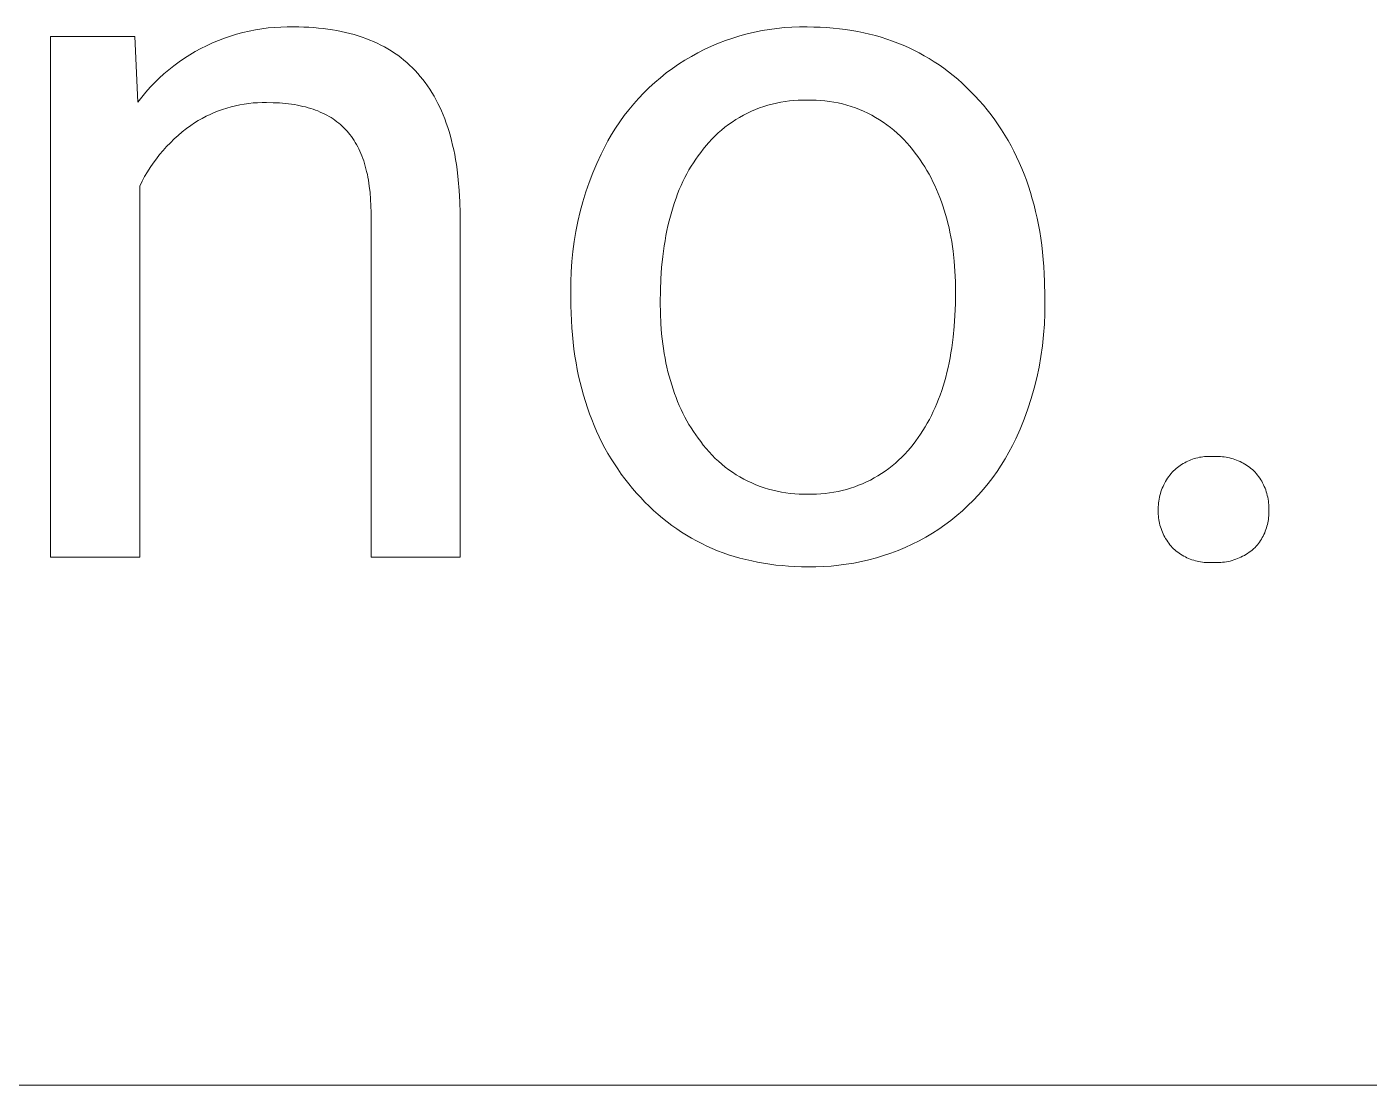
# Model space of a CAD drawing. Header units: millimetres. Extents: x -2542 to 6192, y -257 to 5845.
# Drawn here: x 3835.1 to 3993.5, y 231.7 to 356.6 of the extents above; entities that cross this region are included whole.
import ezdxf

# ---------------------------------------------------------------- set-up
doc = ezdxf.new("R2010")
doc.units = ezdxf.units.MM
doc.header["$MEASUREMENT"] = 0
doc.layers.add('Domyślny', color=7, linetype='Continuous', true_color=0x000000)

msp = doc.modelspace()

# ---------------------------------------------------------------- linework, layer by layer
at = {"layer": 'Domyślny', "color": 18, "lineweight": 15, "true_color": 0x000000}
for p, q in [((3864.3, 356.51), (3865.06, 356.55)), ((3865.06, 356.55), (3865.82, 356.57)), ((3865.82, 356.57), (3866.58, 356.57)), ((3866.58, 356.57), (3867.18, 356.56)), ((3867.18, 356.56), (3867.78, 356.54)), ((3867.78, 356.54), (3868.36, 356.52)), ((3924.51, 356.48), (3925.4, 356.54)), ((3925.4, 356.54), (3926.29, 356.56)), ((3926.29, 356.56), (3927.18, 356.56)), ((3927.18, 356.56), (3927.96, 356.55)), ((3927.96, 356.55), (3928.73, 356.53)), ((3837.87, 293.98), (3837.87, 355.43)), ((3837.87, 355.43), (3847.82, 355.43)), ((3847.82, 355.43), (3848.17, 347.7)), ((3856.99, 354.67), (3857.69, 354.97)), ((3857.69, 354.97), (3858.39, 355.24)), ((3858.39, 355.24), (3859.11, 355.48)), ((3859.11, 355.48), (3859.84, 355.7)), ((3859.84, 355.7), (3860.57, 355.9)), ((3860.57, 355.9), (3861.31, 356.07)), ((3861.31, 356.07), (3862.05, 356.22)), ((3862.05, 356.22), (3862.8, 356.34)), ((3862.8, 356.34), (3863.55, 356.44)), ((3863.55, 356.44), (3864.3, 356.51)), ((3868.36, 356.52), (3868.94, 356.48)), ((3868.94, 356.48), (3869.5, 356.43)), ((3869.5, 356.43), (3870.06, 356.37)), ((3870.06, 356.37), (3870.61, 356.3)), ((3870.61, 356.3), (3871.15, 356.22)), ((3871.15, 356.22), (3871.68, 356.13)), ((3871.68, 356.13), (3872.19, 356.03)), ((3872.19, 356.03), (3872.7, 355.92)), ((3872.7, 355.92), (3873.2, 355.79)), ((3873.2, 355.79), (3873.7, 355.66)), ((3873.7, 355.66), (3874.18, 355.51)), ((3874.18, 355.51), (3874.65, 355.36)), ((3874.65, 355.36), (3875.11, 355.19)), ((3875.11, 355.19), (3875.56, 355.01)), ((3875.56, 355.01), (3876.01, 354.83)), ((3916.73, 354.64), (3917.56, 354.96)), ((3917.56, 354.96), (3918.41, 355.25)), ((3918.41, 355.25), (3919.26, 355.51)), ((3919.26, 355.51), (3920.12, 355.74)), ((3920.12, 355.74), (3920.98, 355.95)), ((3920.98, 355.95), (3921.86, 356.13)), ((3921.86, 356.13), (3922.74, 356.27)), ((3922.74, 356.27), (3923.62, 356.39)), ((3923.62, 356.39), (3924.51, 356.48)), ((3928.73, 356.53), (3929.49, 356.49)), ((3929.49, 356.49), (3930.25, 356.43)), ((3930.25, 356.43), (3930.99, 356.35)), ((3930.99, 356.35), (3931.72, 356.26)), ((3931.72, 356.26), (3932.45, 356.15)), ((3932.45, 356.15), (3933.16, 356.02)), ((3933.16, 356.02), (3933.87, 355.88)), ((3933.87, 355.88), (3934.56, 355.72)), ((3934.56, 355.72), (3935.25, 355.54)), ((3935.25, 355.54), (3935.93, 355.35)), ((3935.93, 355.35), (3936.6, 355.13)), ((3936.6, 355.13), (3937.25, 354.9)), ((3854.3, 353.27), (3854.96, 353.65)), ((3854.96, 353.65), (3855.62, 354.01)), ((3855.62, 354.01), (3856.3, 354.35)), ((3856.3, 354.35), (3856.99, 354.67)), ((3876.01, 354.83), (3876.44, 354.63)), ((3876.44, 354.63), (3876.87, 354.42)), ((3876.87, 354.42), (3877.28, 354.2)), ((3877.28, 354.2), (3877.69, 353.97)), ((3877.69, 353.97), (3878.08, 353.73)), ((3878.08, 353.73), (3878.47, 353.47)), ((3878.47, 353.47), (3878.85, 353.21)), ((3913.52, 353.09), (3914.3, 353.52)), ((3914.3, 353.52), (3915.1, 353.92)), ((3915.1, 353.92), (3915.91, 354.29)), ((3915.91, 354.29), (3916.73, 354.64)), ((3937.25, 354.9), (3937.9, 354.66)), ((3937.9, 354.66), (3938.54, 354.4)), ((3938.54, 354.4), (3939.17, 354.12)), ((3939.17, 354.12), (3939.8, 353.82)), ((3939.8, 353.82), (3940.41, 353.51)), ((3940.41, 353.51), (3941.01, 353.17)), ((3851.84, 351.51), (3852.43, 351.98)), ((3852.43, 351.98), (3853.04, 352.43)), ((3853.04, 352.43), (3853.67, 352.86)), ((3853.67, 352.86), (3854.3, 353.27)), ((3878.85, 353.21), (3879.21, 352.94)), ((3879.21, 352.94), (3879.57, 352.65)), ((3879.57, 352.65), (3879.92, 352.36)), ((3879.92, 352.36), (3880.26, 352.05)), ((3880.26, 352.05), (3880.59, 351.73)), ((3911.28, 351.65), (3912.01, 352.16)), ((3912.01, 352.16), (3912.75, 352.64)), ((3912.75, 352.64), (3913.52, 353.09)), ((3941.01, 353.17), (3941.6, 352.83)), ((3941.6, 352.83), (3942.19, 352.46)), ((3942.19, 352.46), (3942.76, 352.08)), ((3942.76, 352.08), (3943.33, 351.68)), ((3850.15, 349.98), (3850.7, 350.51)), ((3850.7, 350.51), (3851.26, 351.02)), ((3851.26, 351.02), (3851.84, 351.51)), ((3880.59, 351.73), (3880.91, 351.41)), ((3880.91, 351.41), (3881.22, 351.07)), ((3881.22, 351.07), (3881.52, 350.72)), ((3881.52, 350.72), (3881.82, 350.36)), ((3881.82, 350.36), (3882.1, 349.99)), ((3909.2, 350), (3909.87, 350.57)), ((3909.87, 350.57), (3910.56, 351.13)), ((3910.56, 351.13), (3911.28, 351.65)), ((3943.33, 351.68), (3943.88, 351.26)), ((3943.88, 351.26), (3944.43, 350.83)), ((3944.43, 350.83), (3944.97, 350.38)), ((3944.97, 350.38), (3945.49, 349.91)), ((3848.63, 348.29), (3849.12, 348.87)), ((3849.12, 348.87), (3849.63, 349.44)), ((3849.63, 349.44), (3850.15, 349.98)), ((3882.1, 349.99), (3882.37, 349.61)), ((3882.37, 349.61), (3882.64, 349.22)), ((3882.64, 349.22), (3882.89, 348.81)), ((3882.89, 348.81), (3883.14, 348.4)), ((3907.29, 348.13), (3907.91, 348.78)), ((3907.91, 348.78), (3908.54, 349.4)), ((3908.54, 349.4), (3909.2, 350)), ((3945.49, 349.91), (3946.01, 349.43)), ((3946.01, 349.43), (3946.52, 348.92)), ((3946.52, 348.92), (3947.02, 348.4)), ((3848.17, 347.7), (3848.63, 348.29)), ((3859.19, 347.14), (3858.68, 346.99)), ((3859.71, 347.26), (3859.19, 347.14)), ((3860.22, 347.37), (3859.71, 347.26)), ((3860.74, 347.46), (3860.22, 347.37)), ((3861.27, 347.53), (3860.74, 347.46)), ((3861.79, 347.59), (3861.27, 347.53)), ((3862.32, 347.62), (3861.79, 347.59)), ((3862.85, 347.64), (3862.32, 347.62)), ((3863.38, 347.64), (3862.85, 347.64)), ((3864.15, 347.62), (3863.38, 347.64)), ((3864.91, 347.59), (3864.15, 347.62)), ((3865.27, 347.56), (3864.91, 347.59)), ((3865.63, 347.53), (3865.27, 347.56)), ((3865.98, 347.49), (3865.63, 347.53)), ((3866.33, 347.44), (3865.98, 347.49)), ((3866.67, 347.39), (3866.33, 347.44)), ((3867.01, 347.33), (3866.67, 347.39)), ((3867.33, 347.26), (3867.01, 347.33)), ((3867.65, 347.19), (3867.33, 347.26)), ((3867.97, 347.12), (3867.65, 347.19)), ((3868.27, 347.03), (3867.97, 347.12)), ((3868.58, 346.94), (3868.27, 347.03)), ((3883.14, 348.4), (3883.37, 347.98)), ((3883.37, 347.98), (3883.6, 347.54)), ((3883.6, 347.54), (3883.82, 347.1)), ((3883.82, 347.1), (3884.02, 346.64)), ((3906.14, 346.79), (3906.71, 347.47)), ((3906.71, 347.47), (3907.29, 348.13)), ((3922.06, 347.17), (3921.57, 347)), ((3922.55, 347.32), (3922.06, 347.17)), ((3923.06, 347.46), (3922.55, 347.32)), ((3923.56, 347.58), (3923.06, 347.46)), ((3924.07, 347.68), (3923.56, 347.58)), ((3924.59, 347.77), (3924.07, 347.68)), ((3925.1, 347.84), (3924.59, 347.77)), ((3925.62, 347.89), (3925.1, 347.84)), ((3926.14, 347.92), (3925.62, 347.89)), ((3926.66, 347.93), (3926.14, 347.92)), ((3927.18, 347.93), (3926.66, 347.93)), ((3927.71, 347.93), (3927.18, 347.93)), ((3928.24, 347.92), (3927.71, 347.93)), ((3928.76, 347.89), (3928.24, 347.92)), ((3929.29, 347.84), (3928.76, 347.89)), ((3929.81, 347.77), (3929.29, 347.84)), ((3930.33, 347.69), (3929.81, 347.77)), ((3930.85, 347.59), (3930.33, 347.69)), ((3931.37, 347.47), (3930.85, 347.59)), ((3931.88, 347.33), (3931.37, 347.47)), ((3932.38, 347.17), (3931.88, 347.33)), ((3932.88, 347), (3932.38, 347.17)), ((3947.02, 348.4), (3947.51, 347.87)), ((3947.51, 347.87), (3947.99, 347.32)), ((3947.99, 347.32), (3948.45, 346.76)), ((3855.31, 345.5), (3854.86, 345.23)), ((3855.77, 345.77), (3855.31, 345.5)), ((3856.23, 346.01), (3855.77, 345.77)), ((3856.71, 346.24), (3856.23, 346.01)), ((3857.19, 346.46), (3856.71, 346.24)), ((3857.68, 346.65), (3857.19, 346.46)), ((3858.18, 346.83), (3857.68, 346.65)), ((3858.68, 346.99), (3858.18, 346.83)), ((3868.87, 346.85), (3868.58, 346.94)), ((3869.16, 346.75), (3868.87, 346.85)), ((3869.44, 346.64), (3869.16, 346.75)), ((3869.71, 346.52), (3869.44, 346.64)), ((3869.98, 346.4), (3869.71, 346.52)), ((3870.24, 346.28), (3869.98, 346.4)), ((3870.5, 346.14), (3870.24, 346.28)), ((3870.75, 346), (3870.5, 346.14)), ((3870.99, 345.86), (3870.75, 346)), ((3871.22, 345.71), (3870.99, 345.86)), ((3871.45, 345.55), (3871.22, 345.71)), ((3871.67, 345.38), (3871.45, 345.55)), ((3884.02, 346.64), (3884.22, 346.17)), ((3884.22, 346.17), (3884.41, 345.7)), ((3884.41, 345.7), (3884.59, 345.21)), ((3905.08, 345.37), (3905.59, 346.09)), ((3905.59, 346.09), (3906.14, 346.79)), ((3918.77, 345.62), (3918.33, 345.33)), ((3919.22, 345.89), (3918.77, 345.62)), ((3919.67, 346.14), (3919.22, 345.89)), ((3920.13, 346.38), (3919.67, 346.14)), ((3920.6, 346.6), (3920.13, 346.38)), ((3921.08, 346.81), (3920.6, 346.6)), ((3921.57, 347), (3921.08, 346.81)), ((3933.37, 346.81), (3932.88, 347)), ((3933.86, 346.6), (3933.37, 346.81)), ((3934.34, 346.38), (3933.86, 346.6)), ((3934.81, 346.14), (3934.34, 346.38)), ((3935.27, 345.88), (3934.81, 346.14)), ((3935.72, 345.61), (3935.27, 345.88)), ((3936.16, 345.32), (3935.72, 345.61)), ((3948.45, 346.76), (3948.9, 346.19)), ((3948.9, 346.19), (3949.33, 345.61)), ((3949.33, 345.61), (3949.74, 345.01)), ((3853.42, 344.17), (3852.94, 343.76)), ((3853.91, 344.56), (3853.42, 344.17)), ((3854.42, 344.93), (3853.91, 344.56)), ((3854.86, 345.23), (3854.42, 344.93)), ((3871.89, 345.21), (3871.67, 345.38)), ((3872.1, 345.04), (3871.89, 345.21)), ((3872.3, 344.85), (3872.1, 345.04)), ((3872.49, 344.66), (3872.3, 344.85)), ((3872.68, 344.47), (3872.49, 344.66)), ((3872.87, 344.27), (3872.68, 344.47)), ((3873.05, 344.06), (3872.87, 344.27)), ((3873.22, 343.85), (3873.05, 344.06)), ((3884.59, 345.21), (3884.76, 344.71)), ((3884.76, 344.71), (3884.92, 344.2)), ((3884.92, 344.2), (3885.07, 343.68)), ((3903.67, 343.11), (3904.11, 343.88)), ((3904.11, 343.88), (3904.58, 344.63)), ((3904.58, 344.63), (3905.08, 345.37)), ((3916.7, 344.05), (3916.32, 343.69)), ((3917.09, 344.39), (3916.7, 344.05)), ((3917.49, 344.72), (3917.09, 344.39)), ((3917.91, 345.03), (3917.49, 344.72)), ((3918.33, 345.33), (3917.91, 345.03)), ((3936.6, 345.02), (3936.16, 345.32)), ((3937.02, 344.7), (3936.6, 345.02)), ((3937.43, 344.37), (3937.02, 344.7)), ((3937.83, 344.02), (3937.43, 344.37)), ((3938.21, 343.66), (3937.83, 344.02)), ((3949.74, 345.01), (3950.15, 344.41)), ((3950.15, 344.41), (3950.53, 343.79)), ((3851.58, 342.44), (3851.16, 341.98)), ((3852.02, 342.9), (3851.58, 342.44)), ((3852.47, 343.34), (3852.02, 342.9)), ((3852.94, 343.76), (3852.47, 343.34)), ((3873.39, 343.63), (3873.22, 343.85)), ((3873.55, 343.4), (3873.39, 343.63)), ((3873.7, 343.16), (3873.55, 343.4)), ((3873.85, 342.92), (3873.7, 343.16)), ((3874, 342.67), (3873.85, 342.92)), ((3874.14, 342.42), (3874, 342.67)), ((3874.27, 342.16), (3874.14, 342.42)), ((3885.07, 343.68), (3885.21, 343.15)), ((3885.21, 343.15), (3885.34, 342.6)), ((3885.34, 342.6), (3885.47, 342.05)), ((3902.87, 341.53), (3903.25, 342.32)), ((3903.25, 342.32), (3903.67, 343.11)), ((3915.26, 342.55), (3914.93, 342.15)), ((3915.6, 342.94), (3915.26, 342.55)), ((3915.95, 343.32), (3915.6, 342.94)), ((3916.32, 343.69), (3915.95, 343.32)), ((3938.59, 343.29), (3938.21, 343.66)), ((3938.95, 342.9), (3938.59, 343.29)), ((3939.3, 342.5), (3938.95, 342.9)), ((3939.63, 342.09), (3939.3, 342.5)), ((3950.53, 343.79), (3950.9, 343.17)), ((3950.9, 343.17), (3951.26, 342.53)), ((3951.26, 342.53), (3951.6, 341.88)), ((3850.37, 341), (3849.99, 340.49)), ((3850.75, 341.49), (3850.37, 341)), ((3851.16, 341.98), (3850.75, 341.49)), ((3874.39, 341.89), (3874.27, 342.16)), ((3874.51, 341.61), (3874.39, 341.89)), ((3874.63, 341.33), (3874.51, 341.61)), ((3874.74, 341.04), (3874.63, 341.33)), ((3874.84, 340.74), (3874.74, 341.04)), ((3874.94, 340.44), (3874.84, 340.74)), ((3885.47, 342.05), (3885.58, 341.49)), ((3885.58, 341.49), (3885.68, 340.91)), ((3885.68, 340.91), (3885.78, 340.33)), ((3902.36, 340.44), (3902.87, 341.53)), ((3914.04, 340.94), (3913.77, 340.53)), ((3914.32, 341.34), (3914.04, 340.94)), ((3914.62, 341.73), (3914.32, 341.34)), ((3914.93, 342.15), (3914.62, 341.73)), ((3939.95, 341.67), (3939.63, 342.09)), ((3940.24, 341.28), (3939.95, 341.67)), ((3940.53, 340.87), (3940.24, 341.28)), ((3940.8, 340.46), (3940.53, 340.87)), ((3951.6, 341.88), (3951.92, 341.22)), ((3951.92, 341.22), (3952.23, 340.55)), ((3849.3, 339.44), (3848.98, 338.89)), ((3849.64, 339.97), (3849.3, 339.44)), ((3849.99, 340.49), (3849.64, 339.97)), ((3875.03, 340.12), (3874.94, 340.44)), ((3875.11, 339.81), (3875.03, 340.12)), ((3875.19, 339.48), (3875.11, 339.81)), ((3875.27, 339.15), (3875.19, 339.48)), ((3875.34, 338.81), (3875.27, 339.15)), ((3885.78, 340.33), (3885.86, 339.73)), ((3885.86, 339.73), (3886.01, 338.51)), ((3901.47, 338.21), (3901.9, 339.33)), ((3901.9, 339.33), (3902.36, 340.44)), ((3913, 339.23), (3912.76, 338.78)), ((3913.24, 339.68), (3913, 339.23)), ((3913.5, 340.11), (3913.24, 339.68)), ((3913.77, 340.53), (3913.5, 340.11)), ((3941.07, 340.04), (3940.8, 340.46)), ((3941.33, 339.62), (3941.07, 340.04)), ((3941.58, 339.18), (3941.33, 339.62)), ((3941.81, 338.74), (3941.58, 339.18)), ((3952.23, 340.55), (3952.53, 339.86)), ((3952.53, 339.86), (3952.81, 339.17)), ((3952.81, 339.17), (3953.07, 338.46)), ((3848.68, 338.34), (3848.4, 337.78)), ((3848.4, 337.78), (3848.4, 293.98)), ((3848.98, 338.89), (3848.68, 338.34)), ((3875.4, 338.47), (3875.34, 338.81)), ((3875.45, 338.11), (3875.4, 338.47)), ((3875.5, 337.76), (3875.45, 338.11)), ((3875.59, 337.02), (3875.5, 337.76)), ((3886.01, 338.51), (3886.11, 337.24)), ((3901.07, 337.08), (3901.47, 338.21)), ((3912.31, 337.84), (3912.1, 337.36)), ((3912.53, 338.32), (3912.31, 337.84)), ((3912.76, 338.78), (3912.53, 338.32)), ((3942.04, 338.29), (3941.81, 338.74)), ((3942.26, 337.83), (3942.04, 338.29)), ((3942.47, 337.37), (3942.26, 337.83)), ((3953.07, 338.46), (3953.32, 337.75)), ((3953.32, 337.75), (3953.55, 337.02)), ((3875.65, 336.25), (3875.59, 337.02)), ((3875.69, 335.46), (3875.65, 336.25)), ((3886.11, 337.24), (3886.18, 335.93)), ((3900.72, 335.93), (3901.07, 337.08)), ((3911.71, 336.36), (3911.53, 335.84)), ((3911.9, 336.86), (3911.71, 336.36)), ((3912.1, 337.36), (3911.9, 336.86)), ((3942.67, 336.9), (3942.47, 337.37)), ((3942.86, 336.42), (3942.67, 336.9)), ((3943.04, 335.93), (3942.86, 336.42)), ((3943.22, 335.44), (3943.04, 335.93)), ((3953.55, 337.02), (3953.77, 336.28)), ((3953.77, 336.28), (3953.97, 335.53)), ((3875.71, 334.64), (3875.69, 335.46)), ((3875.71, 293.98), (3875.71, 334.64)), ((3886.18, 335.93), (3886.21, 334.58)), ((3886.21, 334.58), (3886.21, 293.98)), ((3900.13, 333.61), (3900.4, 334.77)), ((3900.4, 334.77), (3900.72, 335.93)), ((3911.2, 334.77), (3911.04, 334.23)), ((3911.36, 335.31), (3911.2, 334.77)), ((3911.53, 335.84), (3911.36, 335.31)), ((3943.38, 334.94), (3943.22, 335.44)), ((3943.53, 334.43), (3943.38, 334.94)), ((3943.68, 333.91), (3943.53, 334.43)), ((3953.97, 335.53), (3954.16, 334.77)), ((3954.16, 334.77), (3954.34, 333.99)), ((3899.89, 332.43), (3900.13, 333.61)), ((3910.76, 333.1), (3910.64, 332.52)), ((3910.9, 333.67), (3910.76, 333.1)), ((3911.04, 334.23), (3910.9, 333.67)), ((3943.81, 333.39), (3943.68, 333.91)), ((3943.94, 332.86), (3943.81, 333.39)), ((3944.05, 332.32), (3943.94, 332.86)), ((3954.34, 333.99), (3954.49, 333.21)), ((3954.49, 333.21), (3954.64, 332.41)), ((3899.53, 330.06), (3899.69, 331.25)), ((3899.69, 331.25), (3899.89, 332.43)), ((3910.41, 331.33), (3910.31, 330.72)), ((3910.52, 331.93), (3910.41, 331.33)), ((3910.64, 332.52), (3910.52, 331.93)), ((3944.16, 331.77), (3944.05, 332.32)), ((3944.26, 331.22), (3944.16, 331.77)), ((3944.34, 330.66), (3944.26, 331.22)), ((3954.64, 332.41), (3954.76, 331.61)), ((3954.76, 331.61), (3954.88, 330.79)), ((3899.41, 328.86), (3899.53, 330.06)), ((3910.31, 330.72), (3910.15, 329.46)), ((3944.42, 330.09), (3944.34, 330.66)), ((3944.55, 328.93), (3944.42, 330.09)), ((3954.88, 330.79), (3954.98, 329.96)), ((3954.98, 329.96), (3955.06, 329.12)), ((3899.33, 327.67), (3899.41, 328.86)), ((3910.01, 328.16), (3909.92, 326.82)), ((3910.15, 329.46), (3910.01, 328.16)), ((3944.64, 327.74), (3944.55, 328.93)), ((3955.06, 329.12), (3955.13, 328.27)), ((3955.13, 328.27), (3955.18, 327.4)), ((3899.29, 326.47), (3899.33, 327.67)), ((3899.29, 325.27), (3899.29, 326.47)), ((3909.92, 326.82), (3909.86, 325.44)), ((3944.7, 326.52), (3944.64, 327.74)), ((3944.72, 325.27), (3944.7, 326.52)), ((3955.18, 327.4), (3955.22, 326.53)), ((3955.22, 326.53), (3955.25, 324.75)), ((3899.29, 324.54), (3899.29, 325.27)), ((3909.86, 325.44), (3909.85, 324.02)), ((3944.7, 323.88), (3944.72, 325.27)), ((3899.3, 323.65), (3899.29, 324.54)), ((3899.32, 322.77), (3899.3, 323.65)), ((3909.85, 324.02), (3909.86, 322.76)), ((3944.64, 322.52), (3944.7, 323.88)), ((3955.25, 324.02), (3955.24, 322.74)), ((3955.25, 324.75), (3955.25, 324.02)), ((3899.36, 321.9), (3899.32, 322.77)), ((3899.41, 321.04), (3899.36, 321.9)), ((3909.86, 322.76), (3909.92, 321.53)), ((3944.55, 321.21), (3944.64, 322.52)), ((3955.24, 322.74), (3955.19, 321.47)), ((3899.48, 320.2), (3899.41, 321.04)), ((3899.56, 319.36), (3899.48, 320.2)), ((3909.92, 321.53), (3910.01, 320.33)), ((3910.01, 320.33), (3910.15, 319.17)), ((3944.43, 319.94), (3944.55, 321.21)), ((3955.1, 320.2), (3954.97, 318.93)), ((3955.19, 321.47), (3955.1, 320.2)), ((3899.66, 318.54), (3899.56, 319.36)), ((3899.78, 317.72), (3899.66, 318.54)), ((3910.15, 319.17), (3910.22, 318.59)), ((3910.22, 318.59), (3910.31, 318.03)), ((3944.17, 318.1), (3944.26, 318.7)), ((3944.26, 318.7), (3944.43, 319.94)), ((3954.97, 318.93), (3954.79, 317.66)), ((3899.91, 316.92), (3899.78, 317.72)), ((3900.05, 316.13), (3899.91, 316.92)), ((3910.31, 318.03), (3910.41, 317.47)), ((3910.41, 317.47), (3910.52, 316.93)), ((3910.52, 316.93), (3910.64, 316.39)), ((3943.82, 316.35), (3943.95, 316.92)), ((3943.95, 316.92), (3944.06, 317.5)), ((3944.06, 317.5), (3944.17, 318.1)), ((3954.79, 317.66), (3954.57, 316.41)), ((3900.21, 315.35), (3900.05, 316.13)), ((3900.39, 314.58), (3900.21, 315.35)), ((3910.64, 316.39), (3910.76, 315.85)), ((3910.76, 315.85), (3910.9, 315.33)), ((3943.55, 315.23), (3943.69, 315.79)), ((3943.69, 315.79), (3943.82, 316.35)), ((3954.57, 316.41), (3954.3, 315.16)), ((3900.58, 313.83), (3900.39, 314.58)), ((3900.78, 313.08), (3900.58, 313.83)), ((3910.9, 315.33), (3911.04, 314.81)), ((3911.04, 314.81), (3911.2, 314.3)), ((3911.2, 314.3), (3911.36, 313.8)), ((3911.36, 313.8), (3911.53, 313.31)), ((3943.07, 313.63), (3943.24, 314.15)), ((3943.24, 314.15), (3943.4, 314.69)), ((3943.4, 314.69), (3943.55, 315.23)), ((3953.99, 313.92), (3953.64, 312.7)), ((3954.3, 315.16), (3953.99, 313.92)), ((3901.01, 312.35), (3900.78, 313.08)), ((3901.24, 311.62), (3901.01, 312.35)), ((3911.53, 313.31), (3911.71, 312.83)), ((3911.71, 312.83), (3911.9, 312.35)), ((3911.9, 312.35), (3912.1, 311.88)), ((3942.5, 312.12), (3942.7, 312.61)), ((3942.7, 312.61), (3942.89, 313.11)), ((3942.89, 313.11), (3943.07, 313.63)), ((3953.64, 312.7), (3953.24, 311.48)), ((3901.49, 310.91), (3901.24, 311.62)), ((3901.76, 310.21), (3901.49, 310.91)), ((3912.1, 311.88), (3912.31, 311.42)), ((3912.31, 311.42), (3912.53, 310.96)), ((3912.53, 310.96), (3912.76, 310.52)), ((3941.62, 310.23), (3941.85, 310.69)), ((3941.85, 310.69), (3942.08, 311.15)), ((3942.08, 311.15), (3942.3, 311.63)), ((3942.3, 311.63), (3942.5, 312.12)), ((3953.24, 311.48), (3952.81, 310.28)), ((3902.04, 309.52), (3901.76, 310.21)), ((3902.33, 308.84), (3902.04, 309.52)), ((3912.76, 310.52), (3913, 310.08)), ((3913, 310.08), (3913.24, 309.65)), ((3913.24, 309.65), (3913.5, 309.23)), ((3913.5, 309.23), (3913.77, 308.81)), ((3940.85, 308.92), (3941.12, 309.35)), ((3941.12, 309.35), (3941.37, 309.79)), ((3941.37, 309.79), (3941.62, 310.23)), ((3952.33, 309.1), (3951.81, 307.94)), ((3952.81, 310.28), (3952.33, 309.1)), ((3902.65, 308.17), (3902.33, 308.84)), ((3902.97, 307.51), (3902.65, 308.17)), ((3903.31, 306.86), (3902.97, 307.51)), ((3913.77, 308.81), (3914.04, 308.41)), ((3914.04, 308.41), (3914.32, 308.01)), ((3914.32, 308.01), (3914.62, 307.62)), ((3914.62, 307.62), (3914.93, 307.2)), ((3939.7, 307.29), (3940.01, 307.7)), ((3940.01, 307.7), (3940.3, 308.1)), ((3940.3, 308.1), (3940.58, 308.51)), ((3940.58, 308.51), (3940.85, 308.92)), ((3951.81, 307.94), (3951.43, 307.14)), ((3903.67, 306.23), (3903.31, 306.86)), ((3904.04, 305.6), (3903.67, 306.23)), ((3914.93, 307.2), (3915.26, 306.79)), ((3915.26, 306.79), (3915.61, 306.4)), ((3915.61, 306.4), (3915.97, 306.01)), ((3915.97, 306.01), (3916.34, 305.64)), ((3938.36, 305.77), (3938.71, 306.13)), ((3938.71, 306.13), (3939.06, 306.51)), ((3939.06, 306.51), (3939.39, 306.9)), ((3939.39, 306.9), (3939.7, 307.29)), ((3951.01, 306.35), (3950.57, 305.59)), ((3951.43, 307.14), (3951.01, 306.35)), ((3973.89, 305.82), (3974.1, 305.84)), ((3974.1, 305.84), (3974.3, 305.86)), ((3974.3, 305.86), (3974.51, 305.87)), ((3974.51, 305.87), (3974.71, 305.87)), ((3974.71, 305.87), (3974.92, 305.86)), ((3974.92, 305.86), (3975.12, 305.85)), ((3975.12, 305.85), (3975.34, 305.86)), ((3975.34, 305.86), (3975.56, 305.86)), ((3975.56, 305.86), (3975.77, 305.86)), ((3975.77, 305.86), (3975.99, 305.85)), ((3975.99, 305.85), (3976.21, 305.83)), ((3976.21, 305.83), (3976.42, 305.81)), ((3904.43, 304.99), (3904.04, 305.6)), ((3904.83, 304.39), (3904.43, 304.99)), ((3905.24, 303.79), (3904.83, 304.39)), ((3916.34, 305.64), (3916.72, 305.29)), ((3916.72, 305.29), (3917.12, 304.94)), ((3917.12, 304.94), (3917.53, 304.61)), ((3917.53, 304.61), (3917.95, 304.3)), ((3917.95, 304.3), (3918.37, 304)), ((3936.41, 304.14), (3936.82, 304.44)), ((3936.82, 304.44), (3937.22, 304.75)), ((3937.22, 304.75), (3937.61, 305.08)), ((3937.61, 305.08), (3937.99, 305.42)), ((3937.99, 305.42), (3938.36, 305.77)), ((3950.11, 304.83), (3949.61, 304.1)), ((3950.57, 305.59), (3950.11, 304.83)), ((3970.44, 304.16), (3970.59, 304.3)), ((3970.59, 304.3), (3970.74, 304.44)), ((3970.74, 304.44), (3970.9, 304.57)), ((3970.9, 304.57), (3971.06, 304.69)), ((3971.06, 304.69), (3971.23, 304.81)), ((3971.23, 304.81), (3971.4, 304.92)), ((3971.4, 304.92), (3971.58, 305.03)), ((3971.58, 305.03), (3971.76, 305.13)), ((3971.76, 305.13), (3971.94, 305.23)), ((3971.94, 305.23), (3972.12, 305.32)), ((3972.12, 305.32), (3972.31, 305.4)), ((3972.31, 305.4), (3972.5, 305.48)), ((3972.5, 305.48), (3972.69, 305.55)), ((3972.69, 305.55), (3972.89, 305.61)), ((3972.89, 305.61), (3973.09, 305.66)), ((3973.09, 305.66), (3973.29, 305.71)), ((3973.29, 305.71), (3973.49, 305.76)), ((3973.49, 305.76), (3973.69, 305.79)), ((3973.69, 305.79), (3973.89, 305.82)), ((3976.42, 305.81), (3976.64, 305.77)), ((3976.64, 305.77), (3976.85, 305.73)), ((3976.85, 305.73), (3977.06, 305.69)), ((3977.06, 305.69), (3977.27, 305.63)), ((3977.27, 305.63), (3977.48, 305.57)), ((3977.48, 305.57), (3977.69, 305.5)), ((3977.69, 305.5), (3977.89, 305.43)), ((3977.89, 305.43), (3978.09, 305.34)), ((3978.09, 305.34), (3978.29, 305.25)), ((3978.29, 305.25), (3978.49, 305.16)), ((3978.49, 305.16), (3978.68, 305.06)), ((3978.68, 305.06), (3978.87, 304.95)), ((3978.87, 304.95), (3979.05, 304.83)), ((3979.05, 304.83), (3979.23, 304.71)), ((3979.23, 304.71), (3979.41, 304.58)), ((3979.41, 304.58), (3979.58, 304.45)), ((3979.58, 304.45), (3979.75, 304.31)), ((3979.75, 304.31), (3979.91, 304.17)), ((3905.67, 303.21), (3905.24, 303.79)), ((3906.12, 302.64), (3905.67, 303.21)), ((3918.37, 304), (3918.81, 303.71)), ((3918.81, 303.71), (3919.26, 303.44)), ((3919.26, 303.44), (3919.72, 303.19)), ((3919.72, 303.19), (3920.19, 302.95)), ((3920.19, 302.95), (3920.66, 302.73)), ((3920.66, 302.73), (3921.15, 302.52)), ((3933.74, 302.65), (3934.21, 302.86)), ((3934.21, 302.86), (3934.66, 303.08)), ((3934.66, 303.08), (3935.11, 303.33)), ((3935.11, 303.33), (3935.55, 303.58)), ((3935.55, 303.58), (3935.98, 303.85)), ((3935.98, 303.85), (3936.41, 304.14)), ((3948.56, 302.67), (3948, 301.99)), ((3949.1, 303.37), (3948.56, 302.67)), ((3949.61, 304.1), (3949.1, 303.37)), ((3969.3, 302.53), (3969.4, 302.73)), ((3969.4, 302.73), (3969.51, 302.92)), ((3969.51, 302.92), (3969.62, 303.12)), ((3969.62, 303.12), (3969.74, 303.31)), ((3969.74, 303.31), (3969.87, 303.49)), ((3969.87, 303.49), (3970.01, 303.67)), ((3970.01, 303.67), (3970.15, 303.85)), ((3970.15, 303.85), (3970.29, 304.02)), ((3970.29, 304.02), (3970.44, 304.16)), ((3979.91, 304.17), (3980.07, 304.02)), ((3980.07, 304.02), (3980.21, 303.85)), ((3980.21, 303.85), (3980.35, 303.67)), ((3980.35, 303.67), (3980.49, 303.49)), ((3980.49, 303.49), (3980.61, 303.31)), ((3980.61, 303.31), (3980.74, 303.12)), ((3980.74, 303.12), (3980.85, 302.93)), ((3980.85, 302.93), (3980.96, 302.73)), ((3980.96, 302.73), (3981.06, 302.53)), ((3906.58, 302.08), (3906.12, 302.64)), ((3907.05, 301.54), (3906.58, 302.08)), ((3907.54, 301), (3907.05, 301.54)), ((3921.15, 302.52), (3921.64, 302.33)), ((3921.64, 302.33), (3922.13, 302.16)), ((3922.13, 302.16), (3922.63, 302.01)), ((3922.63, 302.01), (3923.14, 301.87)), ((3923.14, 301.87), (3923.65, 301.75)), ((3923.65, 301.75), (3924.16, 301.65)), ((3924.16, 301.65), (3924.68, 301.57)), ((3924.68, 301.57), (3925.2, 301.5)), ((3925.2, 301.5), (3925.72, 301.45)), ((3925.72, 301.45), (3926.25, 301.42)), ((3926.25, 301.42), (3926.77, 301.41)), ((3926.77, 301.41), (3927.3, 301.42)), ((3927.3, 301.42), (3927.81, 301.41)), ((3927.81, 301.41), (3928.31, 301.42)), ((3928.31, 301.42), (3928.82, 301.45)), ((3928.82, 301.45), (3929.33, 301.49)), ((3929.33, 301.49), (3929.83, 301.55)), ((3929.83, 301.55), (3930.34, 301.63)), ((3930.34, 301.63), (3930.84, 301.73)), ((3930.84, 301.73), (3931.33, 301.84)), ((3931.33, 301.84), (3931.83, 301.97)), ((3931.83, 301.97), (3932.31, 302.11)), ((3932.31, 302.11), (3932.8, 302.28)), ((3932.8, 302.28), (3933.27, 302.46)), ((3933.27, 302.46), (3933.74, 302.65)), ((3947.41, 301.32), (3946.8, 300.68)), ((3948, 301.99), (3947.41, 301.32)), ((3968.78, 301.04), (3968.84, 301.26)), ((3968.84, 301.26), (3968.89, 301.48)), ((3968.89, 301.48), (3968.96, 301.69)), ((3968.96, 301.69), (3969.03, 301.91)), ((3969.03, 301.91), (3969.11, 302.12)), ((3969.11, 302.12), (3969.2, 302.32)), ((3969.2, 302.32), (3969.3, 302.53)), ((3981.06, 302.53), (3981.15, 302.32)), ((3981.15, 302.32), (3981.24, 302.12)), ((3981.24, 302.12), (3981.32, 301.91)), ((3981.32, 301.91), (3981.39, 301.69)), ((3981.39, 301.69), (3981.46, 301.48)), ((3981.46, 301.48), (3981.51, 301.26)), ((3981.51, 301.26), (3981.56, 301.04)), ((3908.04, 300.48), (3907.54, 301)), ((3908.55, 299.98), (3908.04, 300.48)), ((3909.07, 299.49), (3908.55, 299.98)), ((3909.59, 299.03), (3909.07, 299.49)), ((3946.17, 300.06), (3945.52, 299.46)), ((3946.8, 300.68), (3946.17, 300.06)), ((3968.63, 299.71), (3968.64, 299.93)), ((3968.64, 299.48), (3968.63, 299.71)), ((3968.64, 299.93), (3968.65, 300.15)), ((3968.65, 300.15), (3968.67, 300.38)), ((3968.67, 300.38), (3968.7, 300.6)), ((3968.7, 300.6), (3968.74, 300.82)), ((3968.74, 300.82), (3968.78, 301.04)), ((3981.56, 301.04), (3981.61, 300.82)), ((3981.61, 300.82), (3981.64, 300.6)), ((3981.64, 300.6), (3981.67, 300.38)), ((3981.67, 300.38), (3981.68, 300.15)), ((3981.68, 300.15), (3981.7, 299.93)), ((3981.7, 299.71), (3981.69, 299.48)), ((3981.7, 299.93), (3981.7, 299.71)), ((3910.13, 298.57), (3909.59, 299.03)), ((3910.67, 298.14), (3910.13, 298.57)), ((3911.23, 297.72), (3910.67, 298.14)), ((3944.16, 298.32), (3943.45, 297.79)), ((3944.85, 298.88), (3944.16, 298.32)), ((3945.52, 299.46), (3944.85, 298.88)), ((3968.64, 299.26), (3968.64, 299.48)), ((3968.64, 299.05), (3968.64, 299.26)), ((3968.66, 298.83), (3968.64, 299.05)), ((3968.68, 298.61), (3968.66, 298.83)), ((3968.71, 298.4), (3968.68, 298.61)), ((3968.75, 298.18), (3968.71, 298.4)), ((3968.79, 297.97), (3968.75, 298.18)), ((3968.84, 297.76), (3968.79, 297.97)), ((3981.57, 298.04), (3981.52, 297.83)), ((3981.61, 298.24), (3981.57, 298.04)), ((3981.64, 298.44), (3981.61, 298.24)), ((3981.67, 298.65), (3981.64, 298.44)), ((3981.68, 298.86), (3981.67, 298.65)), ((3981.69, 299.07), (3981.68, 298.86)), ((3981.69, 299.48), (3981.7, 299.27)), ((3981.7, 299.27), (3981.69, 299.07)), ((3911.79, 297.32), (3911.23, 297.72)), ((3912.36, 296.94), (3911.79, 297.32)), ((3912.94, 296.58), (3912.36, 296.94)), ((3913.53, 296.23), (3912.94, 296.58)), ((3941.2, 296.34), (3940.4, 295.91)), ((3941.98, 296.8), (3941.2, 296.34)), ((3942.73, 297.28), (3941.98, 296.8)), ((3943.45, 297.79), (3942.73, 297.28)), ((3968.9, 297.55), (3968.84, 297.76)), ((3968.97, 297.34), (3968.9, 297.55)), ((3969.04, 297.14), (3968.97, 297.34)), ((3969.12, 296.94), (3969.04, 297.14)), ((3969.21, 296.74), (3969.12, 296.94)), ((3969.31, 296.54), (3969.21, 296.74)), ((3969.41, 296.35), (3969.31, 296.54)), ((3969.51, 296.16), (3969.41, 296.35)), ((3981.02, 296.47), (3980.92, 296.29)), ((3981.11, 296.66), (3981.02, 296.47)), ((3981.2, 296.85), (3981.11, 296.66)), ((3981.27, 297.04), (3981.2, 296.85)), ((3981.35, 297.24), (3981.27, 297.04)), ((3981.41, 297.43), (3981.35, 297.24)), ((3981.47, 297.63), (3981.41, 297.43)), ((3981.52, 297.83), (3981.47, 297.63)), ((3914.13, 295.9), (3913.53, 296.23)), ((3914.74, 295.58), (3914.13, 295.9)), ((3915.36, 295.29), (3914.74, 295.58)), ((3915.99, 295.01), (3915.36, 295.29)), ((3916.62, 294.74), (3915.99, 295.01)), ((3917.27, 294.5), (3916.62, 294.74)), ((3937.93, 294.78), (3937.08, 294.46)), ((3938.76, 295.13), (3937.93, 294.78)), ((3939.59, 295.51), (3938.76, 295.13)), ((3940.4, 295.91), (3939.59, 295.51)), ((3969.63, 295.98), (3969.51, 296.16)), ((3969.75, 295.8), (3969.63, 295.98)), ((3969.88, 295.62), (3969.75, 295.8)), ((3970.01, 295.45), (3969.88, 295.62)), ((3970.15, 295.28), (3970.01, 295.45)), ((3970.29, 295.12), (3970.15, 295.28)), ((3970.45, 294.97), (3970.29, 295.12)), ((3970.61, 294.83), (3970.45, 294.97)), ((3970.77, 294.7), (3970.61, 294.83)), ((3979.73, 294.82), (3979.55, 294.68)), ((3979.9, 294.97), (3979.73, 294.82)), ((3980.07, 295.12), (3979.9, 294.97)), ((3980.2, 295.27), (3980.07, 295.12)), ((3980.34, 295.43), (3980.2, 295.27)), ((3980.47, 295.6), (3980.34, 295.43)), ((3980.59, 295.76), (3980.47, 295.6)), ((3980.7, 295.94), (3980.59, 295.76)), ((3980.81, 296.11), (3980.7, 295.94)), ((3980.92, 296.29), (3980.81, 296.11)), ((3848.4, 293.98), (3837.87, 293.98)), ((3886.21, 293.98), (3875.71, 293.98)), ((3917.92, 294.27), (3917.27, 294.5)), ((3918.59, 294.06), (3917.92, 294.27)), ((3919.26, 293.86), (3918.59, 294.06)), ((3919.95, 293.69), (3919.26, 293.86)), ((3920.64, 293.53), (3919.95, 293.69)), ((3921.34, 293.38), (3920.64, 293.53)), ((3922.05, 293.25), (3921.34, 293.38)), ((3922.77, 293.14), (3922.05, 293.25)), ((3932.71, 293.28), (3931.81, 293.14)), ((3933.6, 293.46), (3932.71, 293.28)), ((3934.48, 293.67), (3933.6, 293.46)), ((3935.36, 293.9), (3934.48, 293.67)), ((3936.22, 294.17), (3935.36, 293.9)), ((3937.08, 294.46), (3936.22, 294.17)), ((3970.94, 294.57), (3970.77, 294.7)), ((3971.11, 294.44), (3970.94, 294.57)), ((3971.28, 294.32), (3971.11, 294.44)), ((3971.46, 294.21), (3971.28, 294.32)), ((3971.65, 294.1), (3971.46, 294.21)), ((3971.84, 294.01), (3971.65, 294.1)), ((3972.03, 293.91), (3971.84, 294.01)), ((3972.22, 293.83), (3972.03, 293.91)), ((3972.42, 293.75), (3972.22, 293.83)), ((3972.61, 293.67), (3972.42, 293.75)), ((3972.82, 293.61), (3972.61, 293.67)), ((3973.02, 293.55), (3972.82, 293.61)), ((3973.23, 293.49), (3973.02, 293.55)), ((3973.43, 293.45), (3973.23, 293.49)), ((3973.64, 293.41), (3973.43, 293.45)), ((3973.85, 293.38), (3973.64, 293.41)), ((3974.06, 293.36), (3973.85, 293.38)), ((3974.27, 293.34), (3974.06, 293.36)), ((3974.49, 293.33), (3974.27, 293.34)), ((3974.7, 293.33), (3974.49, 293.33)), ((3974.91, 293.33), (3974.7, 293.33)), ((3975.12, 293.34), (3974.91, 293.33)), ((3975.35, 293.33), (3975.12, 293.34)), ((3975.57, 293.33), (3975.35, 293.33)), ((3975.8, 293.34), (3975.57, 293.33)), ((3976.02, 293.35), (3975.8, 293.34)), ((3976.24, 293.37), (3976.02, 293.35)), ((3976.47, 293.4), (3976.24, 293.37)), ((3976.69, 293.43), (3976.47, 293.4)), ((3976.91, 293.47), (3976.69, 293.43)), ((3977.13, 293.52), (3976.91, 293.47)), ((3977.35, 293.58), (3977.13, 293.52)), ((3977.56, 293.65), (3977.35, 293.58)), ((3977.78, 293.72), (3977.56, 293.65)), ((3977.99, 293.8), (3977.78, 293.72)), ((3978.19, 293.89), (3977.99, 293.8)), ((3978.4, 293.98), (3978.19, 293.89)), ((3978.6, 294.08), (3978.4, 293.98)), ((3978.8, 294.19), (3978.6, 294.08)), ((3978.99, 294.3), (3978.8, 294.19)), ((3979.18, 294.42), (3978.99, 294.3)), ((3979.37, 294.55), (3979.18, 294.42)), ((3979.55, 294.68), (3979.37, 294.55)), ((3923.5, 293.05), (3922.77, 293.14)), ((3924.24, 292.98), (3923.5, 293.05)), ((3924.99, 292.92), (3924.24, 292.98)), ((3925.75, 292.87), (3924.99, 292.92)), ((3926.52, 292.85), (3925.75, 292.87)), ((3927.3, 292.84), (3926.52, 292.85)), ((3928.2, 292.84), (3927.3, 292.84)), ((3929.11, 292.87), (3928.2, 292.84)), ((3930.01, 292.93), (3929.11, 292.87)), ((3930.92, 293.02), (3930.01, 292.93)), ((3931.81, 293.14), (3930.92, 293.02)), ((2891.58, 231.65), (6192.16, 231.65))]:
    msp.add_line(p, q, dxfattribs=at)

doc.saveas('drawing.dxf')
